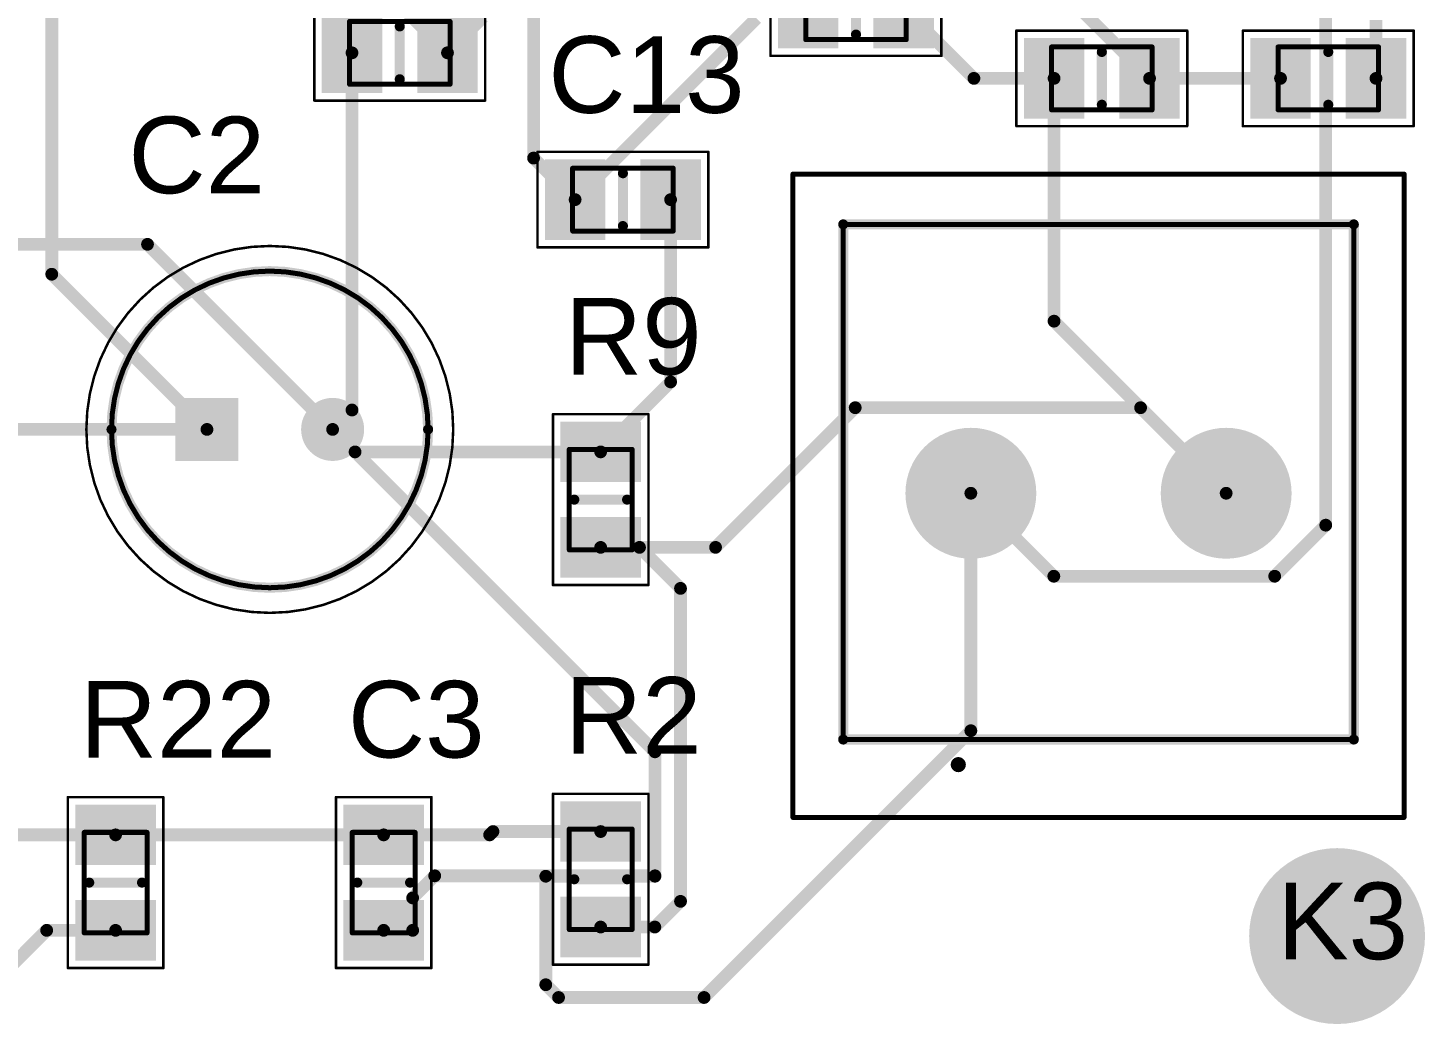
# Model space of a CAD drawing. Header units: millimetres. Extents: x 0.4 to 91.7, y 1.2 to 85.6.
# Drawn here: x 63.91 to 91.71, y 1.25 to 21.07 of the extents above; entities that cross this region are included whole.
import ezdxf

# ---------------------------------------------------------------- set-up
doc = ezdxf.new("R2010")
doc.units = ezdxf.units.MM
for name, color, linetype in [('BottomLayer', 5, 'Continuous'), ('BottomSolder', 6, 'Continuous'), ('Mechanical13', 56, 'Continuous'), ('Mechanical15', 56, 'Continuous'), ('MultiLayer', 9, 'Continuous'), ('PadHoleLayer', 156, 'Continuous'), ('TopLayer', 1, 'Continuous'), ('TopOverlay', 2, 'Continuous'), ('TopPaste', 8, 'Continuous'), ('TopSolder', 216, 'Continuous')]:
    doc.layers.add(name, color=color, linetype=linetype)
doc.styles.add('Arial', font='arial.ttf', dxfattribs={"height": 0.2})

# ---------------------------------------------------------------- blocks, each defined once
blk = doc.blocks.new('0805_8')
at = {"layer": 'TopLayer'}
for points in [[(-1.45, -0.7), (-1.45, 0.7), (-0.45, 0.7), (-0.45, -0.7)], [(0.45, -0.7), (0.45, 0.7), (1.45, 0.7), (1.45, -0.7)]]:
    blk.add_hatch(color=1, dxfattribs=at).paths.add_polyline_path(points)
at = {"layer": 'TopPaste'}
for points in [[(-1.45, -0.7), (-1.45, 0.7), (-0.45, 0.7), (-0.45, -0.7)], [(0.45, -0.7), (0.45, 0.7), (1.45, 0.7), (1.45, -0.7)]]:
    blk.add_hatch(color=8, dxfattribs=at).paths.add_polyline_path(points)
at = {"layer": 'TopSolder'}
for points in [[(-1.552, -0.802), (-1.552, 0.802), (-0.348, 0.802), (-0.348, -0.802)], [(0.348, -0.802), (0.348, 0.802), (1.552, 0.802), (1.552, -0.802)]]:
    blk.add_hatch(color=216, dxfattribs=at).paths.add_polyline_path(points)
at = {"layer": 'Mechanical13', "const_width": 0.1}
for points in [[(1, 0.625), (-1, 0.625)], [(-1, -0.625), (-1, 0.625)], [(1, -0.625), (1, 0.625)], [(1, -0.625), (-1, -0.625)]]:
    blk.add_lwpolyline(points, dxfattribs=at)
at = {"layer": 'Mechanical13', "const_width": 0.05}
for points in [[(-1.025, 0.625, 1), (-0.975, 0.625, 1)], [(-1.025, 0.625, 1), (-0.975, 0.625, 1)], [(0.975, 0.625, 1), (1.025, 0.625, 1)], [(0.975, 0.625, 1), (1.025, 0.625, 1)], [(-1.025, -0.625, 1), (-0.975, -0.625, 1)], [(-1.025, -0.625, 1), (-0.975, -0.625, 1)], [(0.975, -0.625, 1), (1.025, -0.625, 1)], [(0.975, -0.625, 1), (1.025, -0.625, 1)]]:
    blk.add_lwpolyline(points, format="xyb", close=True, dxfattribs=at)
at = {"layer": 'Mechanical15', "const_width": 0.05}
for points in [[(1.7, 0.95), (-1.7, 0.95)], [(-1.7, -0.95), (-1.7, 0.95)], [(1.7, -0.95), (1.7, 0.95)], [(1.7, -0.95), (-1.7, -0.95)]]:
    blk.add_lwpolyline(points, dxfattribs=at)
at = {"layer": 'Mechanical15', "const_width": 0.025}
for points in [[(-1.713, 0.95, 1), (-1.688, 0.95, 1)], [(-1.713, 0.95, 1), (-1.688, 0.95, 1)], [(1.688, 0.95, 1), (1.713, 0.95, 1)], [(1.688, 0.95, 1), (1.713, 0.95, 1)], [(-1.713, -0.95, 1), (-1.688, -0.95, 1)], [(-1.713, -0.95, 1), (-1.688, -0.95, 1)], [(1.688, -0.95, 1), (1.713, -0.95, 1)], [(1.688, -0.95, 1), (1.713, -0.95, 1)]]:
    blk.add_lwpolyline(points, format="xyb", close=True, dxfattribs=at)
at = {"layer": 'TopOverlay', "const_width": 0.2}
blk.add_lwpolyline([(0, -0.525), (0, 0.525)], dxfattribs=at)
at = {"layer": 'TopOverlay', "const_width": 0.1}
for points in [[(-0.05, 0.525, 1), (0.05, 0.525, 1)], [(-0.05, -0.525, 1), (0.05, -0.525, 1)]]:
    blk.add_lwpolyline(points, format="xyb", close=True, dxfattribs=at)
blk = doc.blocks.new('0805_17')
at = {"layer": 'TopLayer'}
for points in [[(-1.45, -0.7), (-1.45, 0.7), (-0.45, 0.7), (-0.45, -0.7)], [(0.45, -0.7), (0.45, 0.7), (1.45, 0.7), (1.45, -0.7)]]:
    blk.add_hatch(color=1, dxfattribs=at).paths.add_polyline_path(points)
at = {"layer": 'TopPaste'}
for points in [[(-1.45, -0.7), (-1.45, 0.7), (-0.45, 0.7), (-0.45, -0.7)], [(0.45, -0.7), (0.45, 0.7), (1.45, 0.7), (1.45, -0.7)]]:
    blk.add_hatch(color=8, dxfattribs=at).paths.add_polyline_path(points)
at = {"layer": 'TopSolder'}
for points in [[(-1.552, -0.802), (-1.552, 0.802), (-0.348, 0.802), (-0.348, -0.802)], [(0.348, -0.802), (0.348, 0.802), (1.552, 0.802), (1.552, -0.802)]]:
    blk.add_hatch(color=216, dxfattribs=at).paths.add_polyline_path(points)
at = {"layer": 'Mechanical13', "const_width": 0.1}
for points in [[(-1, 0.625), (1, 0.625)], [(-1, -0.625), (-1, 0.625)], [(1, -0.625), (1, 0.625)], [(-1, -0.625), (1, -0.625)]]:
    blk.add_lwpolyline(points, dxfattribs=at)
at = {"layer": 'Mechanical13', "const_width": 0.05}
for points in [[(-1.025, 0.625, 1), (-0.975, 0.625, 1)], [(-1.025, 0.625, 1), (-0.975, 0.625, 1)], [(0.975, 0.625, 1), (1.025, 0.625, 1)], [(0.975, 0.625, 1), (1.025, 0.625, 1)], [(-1.025, -0.625, 1), (-0.975, -0.625, 1)], [(-1.025, -0.625, 1), (-0.975, -0.625, 1)], [(0.975, -0.625, 1), (1.025, -0.625, 1)], [(0.975, -0.625, 1), (1.025, -0.625, 1)]]:
    blk.add_lwpolyline(points, format="xyb", close=True, dxfattribs=at)
at = {"layer": 'Mechanical15', "const_width": 0.05}
for points in [[(-1.7, 0.95), (1.7, 0.95)], [(-1.7, -0.95), (-1.7, 0.95)], [(1.7, -0.95), (1.7, 0.95)], [(-1.7, -0.95), (1.7, -0.95)]]:
    blk.add_lwpolyline(points, dxfattribs=at)
at = {"layer": 'Mechanical15', "const_width": 0.025}
for points in [[(-1.713, 0.95, 1), (-1.688, 0.95, 1)], [(-1.713, 0.95, 1), (-1.688, 0.95, 1)], [(1.688, 0.95, 1), (1.713, 0.95, 1)], [(1.688, 0.95, 1), (1.713, 0.95, 1)], [(-1.713, -0.95, 1), (-1.688, -0.95, 1)], [(-1.713, -0.95, 1), (-1.688, -0.95, 1)], [(1.688, -0.95, 1), (1.713, -0.95, 1)], [(1.688, -0.95, 1), (1.713, -0.95, 1)]]:
    blk.add_lwpolyline(points, format="xyb", close=True, dxfattribs=at)
at = {"layer": 'TopOverlay', "const_width": 0.2}
blk.add_lwpolyline([(0, -0.525), (0, 0.525)], dxfattribs=at)
at = {"layer": 'TopOverlay', "const_width": 0.1}
for points in [[(-0.05, 0.525, 1), (0.05, 0.525, 1)], [(-0.05, -0.525, 1), (0.05, -0.525, 1)]]:
    blk.add_lwpolyline(points, format="xyb", close=True, dxfattribs=at)
blk = doc.blocks.new('0805_21')
at = {"layer": 'TopLayer'}
for points in [[(-1.45, -0.7), (-1.45, 0.7), (-0.45, 0.7), (-0.45, -0.7)], [(0.45, -0.7), (0.45, 0.7), (1.45, 0.7), (1.45, -0.7)]]:
    blk.add_hatch(color=1, dxfattribs=at).paths.add_polyline_path(points)
at = {"layer": 'TopPaste'}
for points in [[(-1.45, -0.7), (-1.45, 0.7), (-0.45, 0.7), (-0.45, -0.7)], [(0.45, -0.7), (0.45, 0.7), (1.45, 0.7), (1.45, -0.7)]]:
    blk.add_hatch(color=8, dxfattribs=at).paths.add_polyline_path(points)
at = {"layer": 'TopSolder'}
for points in [[(-1.552, -0.802), (-1.552, 0.802), (-0.348, 0.802), (-0.348, -0.802)], [(0.348, -0.802), (0.348, 0.802), (1.552, 0.802), (1.552, -0.802)]]:
    blk.add_hatch(color=216, dxfattribs=at).paths.add_polyline_path(points)
at = {"layer": 'Mechanical13', "const_width": 0.1}
for points in [[(-1, 0.625), (1, 0.625)], [(-1, 0.625), (-1, -0.625)], [(1, 0.625), (1, -0.625)], [(-1, -0.625), (1, -0.625)]]:
    blk.add_lwpolyline(points, dxfattribs=at)
at = {"layer": 'Mechanical13', "const_width": 0.05}
for points in [[(-1.025, 0.625, 1), (-0.975, 0.625, 1)], [(-1.025, 0.625, 1), (-0.975, 0.625, 1)], [(0.975, 0.625, 1), (1.025, 0.625, 1)], [(0.975, 0.625, 1), (1.025, 0.625, 1)], [(-1.025, -0.625, 1), (-0.975, -0.625, 1)], [(-1.025, -0.625, 1), (-0.975, -0.625, 1)], [(0.975, -0.625, 1), (1.025, -0.625, 1)], [(0.975, -0.625, 1), (1.025, -0.625, 1)]]:
    blk.add_lwpolyline(points, format="xyb", close=True, dxfattribs=at)
at = {"layer": 'Mechanical15', "const_width": 0.05}
for points in [[(-1.7, 0.95), (1.7, 0.95)], [(-1.7, 0.95), (-1.7, -0.95)], [(1.7, 0.95), (1.7, -0.95)], [(-1.7, -0.95), (1.7, -0.95)]]:
    blk.add_lwpolyline(points, dxfattribs=at)
at = {"layer": 'Mechanical15', "const_width": 0.025}
for points in [[(-1.713, 0.95, 1), (-1.688, 0.95, 1)], [(-1.713, 0.95, 1), (-1.688, 0.95, 1)], [(1.688, 0.95, 1), (1.713, 0.95, 1)], [(1.688, 0.95, 1), (1.713, 0.95, 1)], [(-1.713, -0.95, 1), (-1.688, -0.95, 1)], [(-1.713, -0.95, 1), (-1.688, -0.95, 1)], [(1.688, -0.95, 1), (1.713, -0.95, 1)], [(1.688, -0.95, 1), (1.713, -0.95, 1)]]:
    blk.add_lwpolyline(points, format="xyb", close=True, dxfattribs=at)
at = {"layer": 'TopOverlay', "const_width": 0.2}
blk.add_lwpolyline([(0, 0.525), (0, -0.525)], dxfattribs=at)
at = {"layer": 'TopOverlay', "const_width": 0.1}
for points in [[(-0.05, 0.525, 1), (0.05, 0.525, 1)], [(-0.05, -0.525, 1), (0.05, -0.525, 1)]]:
    blk.add_lwpolyline(points, format="xyb", close=True, dxfattribs=at)
blk = doc.blocks.new('0805_26')
at = {"layer": 'TopLayer'}
for points in [[(-1.45, -0.7), (-1.45, 0.7), (-0.45, 0.7), (-0.45, -0.7)], [(0.45, -0.7), (0.45, 0.7), (1.45, 0.7), (1.45, -0.7)]]:
    blk.add_hatch(color=1, dxfattribs=at).paths.add_polyline_path(points)
at = {"layer": 'TopPaste'}
for points in [[(-1.45, -0.7), (-1.45, 0.7), (-0.45, 0.7), (-0.45, -0.7)], [(0.45, -0.7), (0.45, 0.7), (1.45, 0.7), (1.45, -0.7)]]:
    blk.add_hatch(color=8, dxfattribs=at).paths.add_polyline_path(points)
at = {"layer": 'TopSolder'}
for points in [[(-1.552, -0.802), (-1.552, 0.802), (-0.348, 0.802), (-0.348, -0.802)], [(0.348, -0.802), (0.348, 0.802), (1.552, 0.802), (1.552, -0.802)]]:
    blk.add_hatch(color=216, dxfattribs=at).paths.add_polyline_path(points)
at = {"layer": 'Mechanical13', "const_width": 0.1}
for points in [[(1, 0.625), (-1, 0.625)], [(-1, 0.625), (-1, -0.625)], [(1, 0.625), (1, -0.625)], [(1, -0.625), (-1, -0.625)]]:
    blk.add_lwpolyline(points, dxfattribs=at)
at = {"layer": 'Mechanical13', "const_width": 0.05}
for points in [[(-1.025, 0.625, 1), (-0.975, 0.625, 1)], [(-1.025, 0.625, 1), (-0.975, 0.625, 1)], [(0.975, 0.625, 1), (1.025, 0.625, 1)], [(0.975, 0.625, 1), (1.025, 0.625, 1)], [(-1.025, -0.625, 1), (-0.975, -0.625, 1)], [(-1.025, -0.625, 1), (-0.975, -0.625, 1)], [(0.975, -0.625, 1), (1.025, -0.625, 1)], [(0.975, -0.625, 1), (1.025, -0.625, 1)]]:
    blk.add_lwpolyline(points, format="xyb", close=True, dxfattribs=at)
at = {"layer": 'Mechanical15', "const_width": 0.05}
for points in [[(1.7, 0.95), (-1.7, 0.95)], [(-1.7, 0.95), (-1.7, -0.95)], [(1.7, 0.95), (1.7, -0.95)], [(1.7, -0.95), (-1.7, -0.95)]]:
    blk.add_lwpolyline(points, dxfattribs=at)
at = {"layer": 'Mechanical15', "const_width": 0.025}
for points in [[(-1.712, 0.95, 1), (-1.687, 0.95, 1)], [(-1.712, 0.95, 1), (-1.687, 0.95, 1)], [(1.688, 0.95, 1), (1.713, 0.95, 1)], [(1.688, 0.95, 1), (1.713, 0.95, 1)], [(-1.712, -0.95, 1), (-1.687, -0.95, 1)], [(-1.712, -0.95, 1), (-1.687, -0.95, 1)], [(1.688, -0.95, 1), (1.713, -0.95, 1)], [(1.688, -0.95, 1), (1.713, -0.95, 1)]]:
    blk.add_lwpolyline(points, format="xyb", close=True, dxfattribs=at)
at = {"layer": 'TopOverlay', "const_width": 0.2}
blk.add_lwpolyline([(0, 0.525), (0, -0.525)], dxfattribs=at)
at = {"layer": 'TopOverlay', "const_width": 0.1}
for points in [[(-0.05, 0.525, 1), (0.05, 0.525, 1)], [(-0.05, -0.525, 1), (0.05, -0.525, 1)]]:
    blk.add_lwpolyline(points, format="xyb", close=True, dxfattribs=at)
blk = doc.blocks.new('0805_29')
at = {"layer": 'TopLayer'}
for points in [[(-1.45, -0.7), (-1.45, 0.7), (-0.45, 0.7), (-0.45, -0.7)], [(0.45, -0.7), (0.45, 0.7), (1.45, 0.7), (1.45, -0.7)]]:
    blk.add_hatch(color=1, dxfattribs=at).paths.add_polyline_path(points)
at = {"layer": 'TopPaste'}
for points in [[(-1.45, -0.7), (-1.45, 0.7), (-0.45, 0.7), (-0.45, -0.7)], [(0.45, -0.7), (0.45, 0.7), (1.45, 0.7), (1.45, -0.7)]]:
    blk.add_hatch(color=8, dxfattribs=at).paths.add_polyline_path(points)
at = {"layer": 'TopSolder'}
for points in [[(-1.552, -0.802), (-1.552, 0.802), (-0.348, 0.802), (-0.348, -0.802)], [(0.348, -0.802), (0.348, 0.802), (1.552, 0.802), (1.552, -0.802)]]:
    blk.add_hatch(color=216, dxfattribs=at).paths.add_polyline_path(points)
at = {"layer": 'Mechanical13', "const_width": 0.1}
for points in [[(-1, 0.625), (1, 0.625)], [(-1, 0.625), (-1, -0.625)], [(1, 0.625), (1, -0.625)], [(-1, -0.625), (1, -0.625)]]:
    blk.add_lwpolyline(points, dxfattribs=at)
at = {"layer": 'Mechanical13', "const_width": 0.05}
for points in [[(-1.025, 0.625, 1), (-0.975, 0.625, 1)], [(-1.025, 0.625, 1), (-0.975, 0.625, 1)], [(0.975, 0.625, 1), (1.025, 0.625, 1)], [(0.975, 0.625, 1), (1.025, 0.625, 1)], [(-1.025, -0.625, 1), (-0.975, -0.625, 1)], [(-1.025, -0.625, 1), (-0.975, -0.625, 1)], [(0.975, -0.625, 1), (1.025, -0.625, 1)], [(0.975, -0.625, 1), (1.025, -0.625, 1)]]:
    blk.add_lwpolyline(points, format="xyb", close=True, dxfattribs=at)
at = {"layer": 'Mechanical15', "const_width": 0.05}
for points in [[(-1.7, 0.95), (1.7, 0.95)], [(-1.7, 0.95), (-1.7, -0.95)], [(1.7, 0.95), (1.7, -0.95)], [(-1.7, -0.95), (1.7, -0.95)]]:
    blk.add_lwpolyline(points, dxfattribs=at)
at = {"layer": 'Mechanical15', "const_width": 0.025}
for points in [[(-1.713, 0.95, 1), (-1.688, 0.95, 1)], [(-1.713, 0.95, 1), (-1.688, 0.95, 1)], [(1.688, 0.95, 1), (1.713, 0.95, 1)], [(1.688, 0.95, 1), (1.713, 0.95, 1)], [(-1.713, -0.95, 1), (-1.688, -0.95, 1)], [(-1.713, -0.95, 1), (-1.688, -0.95, 1)], [(1.688, -0.95, 1), (1.713, -0.95, 1)], [(1.688, -0.95, 1), (1.713, -0.95, 1)]]:
    blk.add_lwpolyline(points, format="xyb", close=True, dxfattribs=at)
at = {"layer": 'TopOverlay', "const_width": 0.2}
blk.add_lwpolyline([(0, 0.525), (0, -0.525)], dxfattribs=at)
at = {"layer": 'TopOverlay', "const_width": 0.1}
for points in [[(-0.05, 0.525, 1), (0.05, 0.525, 1)], [(-0.05, -0.525, 1), (0.05, -0.525, 1)]]:
    blk.add_lwpolyline(points, format="xyb", close=True, dxfattribs=at)
blk = doc.blocks.new('K_________________5_08_44')
at = {"layer": 'BottomLayer'}
h = blk.add_hatch(color=5, dxfattribs=at)
edge = h.paths.add_edge_path()
edge.add_arc((0, 0), 1.2, 0, 360)
h = blk.add_hatch(color=5, dxfattribs=at)
edge = h.paths.add_edge_path()
edge.add_arc((5.08, 0), 1.2, 0, 360)
at = {"layer": 'BottomSolder'}
h = blk.add_hatch(color=6, dxfattribs=at)
edge = h.paths.add_edge_path()
edge.add_arc((0, 0), 1.302, 0, 360)
h = blk.add_hatch(color=6, dxfattribs=at)
edge = h.paths.add_edge_path()
edge.add_arc((5.08, 0), 1.302, 0, 360)
at = {"layer": 'MultiLayer'}
h = blk.add_hatch(color=9, dxfattribs=at)
edge = h.paths.add_edge_path()
edge.add_arc((0, 0), 1.2, 0, 360)
h = blk.add_hatch(color=9, dxfattribs=at)
edge = h.paths.add_edge_path()
edge.add_arc((5.08, 0), 1.2, 0, 360)
at = {"layer": 'PadHoleLayer'}
h = blk.add_hatch(color=156, dxfattribs=at)
edge = h.paths.add_edge_path()
edge.add_arc((0, 0), 0.8, 0, 360)
h = blk.add_hatch(color=156, dxfattribs=at)
edge = h.paths.add_edge_path()
edge.add_arc((5.08, 0), 0.8, 0, 360)
at = {"layer": 'TopLayer'}
h = blk.add_hatch(color=1, dxfattribs=at)
edge = h.paths.add_edge_path()
edge.add_arc((0, 0), 1.2, 0, 360)
h = blk.add_hatch(color=1, dxfattribs=at)
edge = h.paths.add_edge_path()
edge.add_arc((5.08, 0), 1.2, 0, 360)
at = {"layer": 'TopSolder'}
h = blk.add_hatch(color=216, dxfattribs=at)
edge = h.paths.add_edge_path()
edge.add_arc((0, 0), 1.302, 0, 360)
h = blk.add_hatch(color=216, dxfattribs=at)
edge = h.paths.add_edge_path()
edge.add_arc((5.08, 0), 1.302, 0, 360)
at = {"layer": 'Mechanical13', "const_width": 0.2}
for points in [[(-2.54, -4.9), (-2.54, 5.35)], [(-2.54, 5.35), (7.62, 5.35)], [(7.62, -4.9), (7.62, 5.35)], [(-2.54, -4.9), (7.62, -4.9)]]:
    blk.add_lwpolyline(points, dxfattribs=at)
at = {"layer": 'Mechanical13', "const_width": 0.1}
for points in [[(-2.59, 5.35, 1), (-2.49, 5.35, 1)], [(-2.59, 5.35, 1), (-2.49, 5.35, 1)], [(7.57, 5.35, 1), (7.67, 5.35, 1)], [(7.57, 5.35, 1), (7.67, 5.35, 1)], [(-2.59, -4.9, 1), (-2.49, -4.9, 1)], [(-2.59, -4.9, 1), (-2.49, -4.9, 1)], [(7.57, -4.9, 1), (7.67, -4.9, 1)], [(7.57, -4.9, 1), (7.67, -4.9, 1)]]:
    blk.add_lwpolyline(points, format="xyb", close=True, dxfattribs=at)
at = {"layer": 'Mechanical15', "const_width": 0.1}
for points in [[(-3.54, -6.45), (-3.54, 6.35)], [(-3.54, 6.35), (8.62, 6.35)], [(8.62, -6.45), (8.62, 6.35)], [(-3.54, -6.45), (8.62, -6.45)]]:
    blk.add_lwpolyline(points, dxfattribs=at)
at = {"layer": 'Mechanical15', "const_width": 0.05}
for points in [[(-3.565, 6.35, 1), (-3.515, 6.35, 1)], [(-3.565, 6.35, 1), (-3.515, 6.35, 1)], [(8.595, 6.35, 1), (8.645, 6.35, 1)], [(8.595, 6.35, 1), (8.645, 6.35, 1)], [(-3.565, -6.45, 1), (-3.515, -6.45, 1)], [(-3.565, -6.45, 1), (-3.515, -6.45, 1)], [(8.595, -6.45, 1), (8.645, -6.45, 1)], [(8.595, -6.45, 1), (8.645, -6.45, 1)]]:
    blk.add_lwpolyline(points, format="xyb", close=True, dxfattribs=at)
at = {"layer": 'TopOverlay', "const_width": 0.1}
for points in [[(-2.54, -4.9), (-2.54, 5.35)], [(-2.54, 5.35), (7.62, 5.35)], [(7.62, -4.9), (7.62, 5.35)], [(-2.54, -4.9), (7.62, -4.9)]]:
    blk.add_lwpolyline(points, dxfattribs=at)
at = {"layer": 'TopOverlay'}
for points, const_width in [([(-2.565, 5.35, 1), (-2.515, 5.35, 1)], 0.05), ([(-2.565, 5.35, 1), (-2.515, 5.35, 1)], 0.05), ([(7.595, 5.35, 1), (7.645, 5.35, 1)], 0.05), ([(7.595, 5.35, 1), (7.645, 5.35, 1)], 0.05), ([(-2.565, -4.9, 1), (-2.515, -4.9, 1)], 0.05), ([(-2.565, -4.9, 1), (-2.515, -4.9, 1)], 0.05), ([(7.595, -4.9, 1), (7.645, -4.9, 1)], 0.05), ([(7.595, -4.9, 1), (7.645, -4.9, 1)], 0.05), ([(-0.35, -5.4, 1), (-0.25, -5.4, 1)], 0.1), ([(-0.35, -5.4, 1), (-0.25, -5.4, 1)], 0.1), ([(-0.35, -5.4, 1), (-0.25, -5.4, 1)], 0.1), ([(-0.25, -5.4, 1), (-0.15, -5.4, 1)], 0.1), ([(-0.25, -5.4, 1), (-0.15, -5.4, 1)], 0.1), ([(-0.25, -5.4, 1), (-0.15, -5.4, 1)], 0.1)]:
    blk.add_lwpolyline(points, format="xyb", close=True, dxfattribs=dict(at, const_width=const_width))
at = {"layer": 'TopOverlay', "const_width": 0.2}
for points in [[(-0.3, -5.4, -1), (-0.2, -5.4)], [(-0.2, -5.4, -1), (-0.3, -5.4)], [(-0.2, -5.4, -1), (-0.3, -5.4)]]:
    blk.add_lwpolyline(points, format="xyb", dxfattribs=at)
blk = doc.blocks.new('0805_54')
at = {"layer": 'TopLayer'}
for points in [[(-1.45, -0.7), (-1.45, 0.7), (-0.45, 0.7), (-0.45, -0.7)], [(0.45, -0.7), (0.45, 0.7), (1.45, 0.7), (1.45, -0.7)]]:
    blk.add_hatch(color=1, dxfattribs=at).paths.add_polyline_path(points)
at = {"layer": 'TopPaste'}
for points in [[(-1.45, -0.7), (-1.45, 0.7), (-0.45, 0.7), (-0.45, -0.7)], [(0.45, -0.7), (0.45, 0.7), (1.45, 0.7), (1.45, -0.7)]]:
    blk.add_hatch(color=8, dxfattribs=at).paths.add_polyline_path(points)
at = {"layer": 'TopSolder'}
for points in [[(-1.552, -0.802), (-1.552, 0.802), (-0.348, 0.802), (-0.348, -0.802)], [(0.348, -0.802), (0.348, 0.802), (1.552, 0.802), (1.552, -0.802)]]:
    blk.add_hatch(color=216, dxfattribs=at).paths.add_polyline_path(points)
at = {"layer": 'Mechanical13', "const_width": 0.1}
for points in [[(-1, 0.625), (1, 0.625)], [(-1, -0.625), (-1, 0.625)], [(1, -0.625), (1, 0.625)], [(-1, -0.625), (1, -0.625)]]:
    blk.add_lwpolyline(points, dxfattribs=at)
at = {"layer": 'Mechanical13', "const_width": 0.05}
for points in [[(-1.025, 0.625, 1), (-0.975, 0.625, 1)], [(-1.025, 0.625, 1), (-0.975, 0.625, 1)], [(0.975, 0.625, 1), (1.025, 0.625, 1)], [(0.975, 0.625, 1), (1.025, 0.625, 1)], [(-1.025, -0.625, 1), (-0.975, -0.625, 1)], [(-1.025, -0.625, 1), (-0.975, -0.625, 1)], [(0.975, -0.625, 1), (1.025, -0.625, 1)], [(0.975, -0.625, 1), (1.025, -0.625, 1)]]:
    blk.add_lwpolyline(points, format="xyb", close=True, dxfattribs=at)
at = {"layer": 'Mechanical15', "const_width": 0.05}
for points in [[(-1.7, 0.95), (1.7, 0.95)], [(-1.7, -0.95), (-1.7, 0.95)], [(1.7, -0.95), (1.7, 0.95)], [(-1.7, -0.95), (1.7, -0.95)]]:
    blk.add_lwpolyline(points, dxfattribs=at)
at = {"layer": 'Mechanical15', "const_width": 0.025}
for points in [[(-1.713, 0.95, 1), (-1.688, 0.95, 1)], [(-1.713, 0.95, 1), (-1.688, 0.95, 1)], [(1.688, 0.95, 1), (1.713, 0.95, 1)], [(1.688, 0.95, 1), (1.713, 0.95, 1)], [(-1.713, -0.95, 1), (-1.688, -0.95, 1)], [(-1.713, -0.95, 1), (-1.688, -0.95, 1)], [(1.688, -0.95, 1), (1.713, -0.95, 1)], [(1.688, -0.95, 1), (1.713, -0.95, 1)]]:
    blk.add_lwpolyline(points, format="xyb", close=True, dxfattribs=at)
at = {"layer": 'TopOverlay', "const_width": 0.2}
blk.add_lwpolyline([(0, -0.525), (0, 0.525)], dxfattribs=at)
at = {"layer": 'TopOverlay', "const_width": 0.1}
for points in [[(-0.05, 0.525, 1), (0.05, 0.525, 1)], [(-0.05, -0.525, 1), (0.05, -0.525, 1)]]:
    blk.add_lwpolyline(points, format="xyb", close=True, dxfattribs=at)
blk = doc.blocks.new('0805_55')
at = {"layer": 'TopLayer'}
for points in [[(-1.45, -0.7), (-1.45, 0.7), (-0.45, 0.7), (-0.45, -0.7)], [(0.45, -0.7), (0.45, 0.7), (1.45, 0.7), (1.45, -0.7)]]:
    blk.add_hatch(color=1, dxfattribs=at).paths.add_polyline_path(points)
at = {"layer": 'TopPaste'}
for points in [[(-1.45, -0.7), (-1.45, 0.7), (-0.45, 0.7), (-0.45, -0.7)], [(0.45, -0.7), (0.45, 0.7), (1.45, 0.7), (1.45, -0.7)]]:
    blk.add_hatch(color=8, dxfattribs=at).paths.add_polyline_path(points)
at = {"layer": 'TopSolder'}
for points in [[(-1.552, -0.802), (-1.552, 0.802), (-0.348, 0.802), (-0.348, -0.802)], [(0.348, -0.802), (0.348, 0.802), (1.552, 0.802), (1.552, -0.802)]]:
    blk.add_hatch(color=216, dxfattribs=at).paths.add_polyline_path(points)
at = {"layer": 'Mechanical13', "const_width": 0.1}
for points in [[(1, 0.625), (-1, 0.625)], [(-1, 0.625), (-1, -0.625)], [(1, 0.625), (1, -0.625)], [(1, -0.625), (-1, -0.625)]]:
    blk.add_lwpolyline(points, dxfattribs=at)
at = {"layer": 'Mechanical13', "const_width": 0.05}
for points in [[(-1.025, 0.625, 1), (-0.975, 0.625, 1)], [(-1.025, 0.625, 1), (-0.975, 0.625, 1)], [(0.975, 0.625, 1), (1.025, 0.625, 1)], [(0.975, 0.625, 1), (1.025, 0.625, 1)], [(-1.025, -0.625, 1), (-0.975, -0.625, 1)], [(-1.025, -0.625, 1), (-0.975, -0.625, 1)], [(0.975, -0.625, 1), (1.025, -0.625, 1)], [(0.975, -0.625, 1), (1.025, -0.625, 1)]]:
    blk.add_lwpolyline(points, format="xyb", close=True, dxfattribs=at)
at = {"layer": 'Mechanical15', "const_width": 0.05}
for points in [[(1.7, 0.95), (-1.7, 0.95)], [(-1.7, 0.95), (-1.7, -0.95)], [(1.7, 0.95), (1.7, -0.95)], [(1.7, -0.95), (-1.7, -0.95)]]:
    blk.add_lwpolyline(points, dxfattribs=at)
at = {"layer": 'Mechanical15', "const_width": 0.025}
for points in [[(-1.713, 0.95, 1), (-1.688, 0.95, 1)], [(-1.713, 0.95, 1), (-1.688, 0.95, 1)], [(1.688, 0.95, 1), (1.713, 0.95, 1)], [(1.688, 0.95, 1), (1.713, 0.95, 1)], [(-1.713, -0.95, 1), (-1.688, -0.95, 1)], [(-1.713, -0.95, 1), (-1.688, -0.95, 1)], [(1.688, -0.95, 1), (1.713, -0.95, 1)], [(1.688, -0.95, 1), (1.713, -0.95, 1)]]:
    blk.add_lwpolyline(points, format="xyb", close=True, dxfattribs=at)
at = {"layer": 'TopOverlay', "const_width": 0.2}
blk.add_lwpolyline([(0, 0.525), (0, -0.525)], dxfattribs=at)
at = {"layer": 'TopOverlay', "const_width": 0.1}
for points in [[(-0.05, 0.525, 1), (0.05, 0.525, 1)], [(-0.05, -0.525, 1), (0.05, -0.525, 1)]]:
    blk.add_lwpolyline(points, format="xyb", close=True, dxfattribs=at)
blk = doc.blocks.new('0805_60')
at = {"layer": 'TopLayer'}
for points in [[(-1.45, -0.7), (-1.45, 0.7), (-0.45, 0.7), (-0.45, -0.7)], [(0.45, -0.7), (0.45, 0.7), (1.45, 0.7), (1.45, -0.7)]]:
    blk.add_hatch(color=1, dxfattribs=at).paths.add_polyline_path(points)
at = {"layer": 'TopPaste'}
for points in [[(-1.45, -0.7), (-1.45, 0.7), (-0.45, 0.7), (-0.45, -0.7)], [(0.45, -0.7), (0.45, 0.7), (1.45, 0.7), (1.45, -0.7)]]:
    blk.add_hatch(color=8, dxfattribs=at).paths.add_polyline_path(points)
at = {"layer": 'TopSolder'}
for points in [[(-1.552, -0.802), (-1.552, 0.802), (-0.348, 0.802), (-0.348, -0.802)], [(0.348, -0.802), (0.348, 0.802), (1.552, 0.802), (1.552, -0.802)]]:
    blk.add_hatch(color=216, dxfattribs=at).paths.add_polyline_path(points)
at = {"layer": 'Mechanical13', "const_width": 0.1}
for points in [[(-1, 0.625), (1, 0.625)], [(-1, -0.625), (-1, 0.625)], [(1, -0.625), (1, 0.625)], [(-1, -0.625), (1, -0.625)]]:
    blk.add_lwpolyline(points, dxfattribs=at)
at = {"layer": 'Mechanical13', "const_width": 0.05}
for points in [[(-1.025, 0.625, 1), (-0.975, 0.625, 1)], [(-1.025, 0.625, 1), (-0.975, 0.625, 1)], [(0.975, 0.625, 1), (1.025, 0.625, 1)], [(0.975, 0.625, 1), (1.025, 0.625, 1)], [(-1.025, -0.625, 1), (-0.975, -0.625, 1)], [(-1.025, -0.625, 1), (-0.975, -0.625, 1)], [(0.975, -0.625, 1), (1.025, -0.625, 1)], [(0.975, -0.625, 1), (1.025, -0.625, 1)]]:
    blk.add_lwpolyline(points, format="xyb", close=True, dxfattribs=at)
at = {"layer": 'Mechanical15', "const_width": 0.05}
for points in [[(-1.7, 0.95), (1.7, 0.95)], [(-1.7, -0.95), (-1.7, 0.95)], [(1.7, -0.95), (1.7, 0.95)], [(-1.7, -0.95), (1.7, -0.95)]]:
    blk.add_lwpolyline(points, dxfattribs=at)
at = {"layer": 'Mechanical15', "const_width": 0.025}
for points in [[(-1.713, 0.95, 1), (-1.688, 0.95, 1)], [(-1.713, 0.95, 1), (-1.688, 0.95, 1)], [(1.688, 0.95, 1), (1.713, 0.95, 1)], [(1.688, 0.95, 1), (1.713, 0.95, 1)], [(-1.713, -0.95, 1), (-1.688, -0.95, 1)], [(-1.713, -0.95, 1), (-1.688, -0.95, 1)], [(1.688, -0.95, 1), (1.713, -0.95, 1)], [(1.688, -0.95, 1), (1.713, -0.95, 1)]]:
    blk.add_lwpolyline(points, format="xyb", close=True, dxfattribs=at)
at = {"layer": 'TopOverlay', "const_width": 0.2}
blk.add_lwpolyline([(0, -0.525), (0, 0.525)], dxfattribs=at)
at = {"layer": 'TopOverlay', "const_width": 0.1}
for points in [[(-0.05, 0.525, 1), (0.05, 0.525, 1)], [(-0.05, -0.525, 1), (0.05, -0.525, 1)]]:
    blk.add_lwpolyline(points, format="xyb", close=True, dxfattribs=at)
blk = doc.blocks.new('0805_66')
at = {"layer": 'TopLayer'}
for points in [[(-1.45, -0.7), (-1.45, 0.7), (-0.45, 0.7), (-0.45, -0.7)], [(0.45, -0.7), (0.45, 0.7), (1.45, 0.7), (1.45, -0.7)]]:
    blk.add_hatch(color=1, dxfattribs=at).paths.add_polyline_path(points)
at = {"layer": 'TopPaste'}
for points in [[(-1.45, -0.7), (-1.45, 0.7), (-0.45, 0.7), (-0.45, -0.7)], [(0.45, -0.7), (0.45, 0.7), (1.45, 0.7), (1.45, -0.7)]]:
    blk.add_hatch(color=8, dxfattribs=at).paths.add_polyline_path(points)
at = {"layer": 'TopSolder'}
for points in [[(-1.552, -0.802), (-1.552, 0.802), (-0.348, 0.802), (-0.348, -0.802)], [(0.348, -0.802), (0.348, 0.802), (1.552, 0.802), (1.552, -0.802)]]:
    blk.add_hatch(color=216, dxfattribs=at).paths.add_polyline_path(points)
at = {"layer": 'Mechanical13', "const_width": 0.1}
for points in [[(1, 0.625), (-1, 0.625)], [(-1, -0.625), (-1, 0.625)], [(1, -0.625), (1, 0.625)], [(1, -0.625), (-1, -0.625)]]:
    blk.add_lwpolyline(points, dxfattribs=at)
at = {"layer": 'Mechanical13', "const_width": 0.05}
for points in [[(-1.025, 0.625, 1), (-0.975, 0.625, 1)], [(-1.025, 0.625, 1), (-0.975, 0.625, 1)], [(0.975, 0.625, 1), (1.025, 0.625, 1)], [(0.975, 0.625, 1), (1.025, 0.625, 1)], [(-1.025, -0.625, 1), (-0.975, -0.625, 1)], [(-1.025, -0.625, 1), (-0.975, -0.625, 1)], [(0.975, -0.625, 1), (1.025, -0.625, 1)], [(0.975, -0.625, 1), (1.025, -0.625, 1)]]:
    blk.add_lwpolyline(points, format="xyb", close=True, dxfattribs=at)
at = {"layer": 'Mechanical15', "const_width": 0.05}
for points in [[(1.7, 0.95), (-1.7, 0.95)], [(-1.7, -0.95), (-1.7, 0.95)], [(1.7, -0.95), (1.7, 0.95)], [(1.7, -0.95), (-1.7, -0.95)]]:
    blk.add_lwpolyline(points, dxfattribs=at)
at = {"layer": 'Mechanical15', "const_width": 0.025}
for points in [[(-1.713, 0.95, 1), (-1.688, 0.95, 1)], [(-1.713, 0.95, 1), (-1.688, 0.95, 1)], [(1.688, 0.95, 1), (1.713, 0.95, 1)], [(1.688, 0.95, 1), (1.713, 0.95, 1)], [(-1.713, -0.95, 1), (-1.688, -0.95, 1)], [(-1.713, -0.95, 1), (-1.688, -0.95, 1)], [(1.688, -0.95, 1), (1.713, -0.95, 1)], [(1.688, -0.95, 1), (1.713, -0.95, 1)]]:
    blk.add_lwpolyline(points, format="xyb", close=True, dxfattribs=at)
at = {"layer": 'TopOverlay', "const_width": 0.2}
blk.add_lwpolyline([(0, -0.525), (0, 0.525)], dxfattribs=at)
at = {"layer": 'TopOverlay', "const_width": 0.1}
for points in [[(-0.05, 0.525, 1), (0.05, 0.525, 1)], [(-0.05, -0.525, 1), (0.05, -0.525, 1)]]:
    blk.add_lwpolyline(points, format="xyb", close=True, dxfattribs=at)
blk = doc.blocks.new('C_50V_10_F_68')
at = {"layer": 'BottomLayer'}
blk.add_hatch(color=5, dxfattribs=at).paths.add_polyline_path([(-0.525, 0.525), (0.525, 0.525), (0.525, -0.525), (-0.525, -0.525)])
h = blk.add_hatch(color=5, dxfattribs=at)
edge = h.paths.add_edge_path()
edge.add_arc((2.5, 0), 0.525, 0, 360)
at = {"layer": 'BottomSolder'}
blk.add_hatch(color=6, dxfattribs=at).paths.add_polyline_path([(-0.627, 0.627), (0.627, 0.627), (0.627, -0.627), (-0.627, -0.627)])
h = blk.add_hatch(color=6, dxfattribs=at)
edge = h.paths.add_edge_path()
edge.add_arc((2.5, 0), 0.627, 0, 360)
at = {"layer": 'MultiLayer'}
blk.add_hatch(color=9, dxfattribs=at).paths.add_polyline_path([(-0.525, 0.525), (0.525, 0.525), (0.525, -0.525), (-0.525, -0.525)])
h = blk.add_hatch(color=9, dxfattribs=at)
edge = h.paths.add_edge_path()
edge.add_arc((2.5, 0), 0.525, 0, 360)
at = {"layer": 'PadHoleLayer'}
h = blk.add_hatch(color=156, dxfattribs=at)
edge = h.paths.add_edge_path()
edge.add_arc((0, 0), 0.325, 0, 360)
h = blk.add_hatch(color=156, dxfattribs=at)
edge = h.paths.add_edge_path()
edge.add_arc((2.5, 0), 0.325, 0, 360)
at = {"layer": 'TopLayer'}
blk.add_hatch(color=1, dxfattribs=at).paths.add_polyline_path([(-0.525, 0.525), (0.525, 0.525), (0.525, -0.525), (-0.525, -0.525)])
h = blk.add_hatch(color=1, dxfattribs=at)
edge = h.paths.add_edge_path()
edge.add_arc((2.5, 0), 0.525, 0, 360)
at = {"layer": 'TopSolder'}
blk.add_hatch(color=216, dxfattribs=at).paths.add_polyline_path([(-0.627, 0.627), (0.627, 0.627), (0.627, -0.627), (-0.627, -0.627)])
h = blk.add_hatch(color=216, dxfattribs=at)
edge = h.paths.add_edge_path()
edge.add_arc((2.5, 0), 0.627, 0, 360)
at = {"layer": 'Mechanical13'}
for points, const_width in [([(4.4, 0, 1), (-1.9, 0, 1)], 0.1), ([(-1.925, 0, 1), (-1.875, 0, 1)], 0.05), ([(4.375, 0, 1), (4.425, 0, 1)], 0.05)]:
    blk.add_lwpolyline(points, format="xyb", close=True, dxfattribs=dict(at, const_width=const_width))
at = {"layer": 'Mechanical15'}
for points, const_width in [([(4.9, 0, 1), (-2.4, 0, 1)], 0.05), ([(-2.412, 0, 1), (-2.388, 0, 1)], 0.025), ([(4.888, 0, 1), (4.912, 0, 1)], 0.025)]:
    blk.add_lwpolyline(points, format="xyb", close=True, dxfattribs=dict(at, const_width=const_width))
at = {"layer": 'TopOverlay'}
for points, const_width in [([(4.4, 0, 1), (-1.9, 0, 1)], 0.2), ([(-1.95, 0, 1), (-1.85, 0, 1)], 0.1), ([(4.35, 0, 1), (4.45, 0, 1)], 0.1)]:
    blk.add_lwpolyline(points, format="xyb", close=True, dxfattribs=dict(at, const_width=const_width))

msp = doc.modelspace()

# ---------------------------------------------------------------- hatches: boundary and pattern name
at = {"layer": 'BottomLayer'}
h = msp.add_hatch(color=5, dxfattribs=at)
edge = h.paths.add_edge_path()
edge.add_arc((89.964, 3), 0.762, 0, 360)
at = {"layer": 'BottomSolder'}
h = msp.add_hatch(color=6, dxfattribs=at)
edge = h.paths.add_edge_path()
edge.add_arc((89.964, 3), 0.864, 0, 360)
at = {"layer": 'MultiLayer'}
h = msp.add_hatch(color=9, dxfattribs=at)
edge = h.paths.add_edge_path()
edge.add_arc((89.964, 3), 0.762, 0, 360)
at = {"layer": 'PadHoleLayer'}
h = msp.add_hatch(color=156, dxfattribs=at)
edge = h.paths.add_edge_path()
edge.add_arc((89.964, 3), 1.75, 0, 360)
at = {"layer": 'TopLayer'}
h = msp.add_hatch(color=1, dxfattribs=at)
edge = h.paths.add_edge_path()
edge.add_arc((89.964, 3), 0.762, 0, 360)
at = {"layer": 'TopSolder'}
h = msp.add_hatch(color=216, dxfattribs=at)
edge = h.paths.add_edge_path()
edge.add_arc((89.964, 3), 0.864, 0, 360)

# ---------------------------------------------------------------- linework, layer by layer
at = {"layer": 'BottomLayer', "const_width": 0.254}
for points in [[(61.849, 16.764), (66.294, 16.764)], [(66.294, 16.764), (69.977, 13.081)], [(63.246, 13.081), (67.477, 13.081)]]:
    msp.add_lwpolyline(points, dxfattribs=at)
at = {"layer": 'BottomLayer', "const_width": 0.127}
for points in [[(66.23, 16.764, 1), (66.357, 16.764, 1)], [(66.23, 16.764, 1), (66.357, 16.764, 1)], [(67.413, 13.081, 1), (67.54, 13.081, 1)], [(69.913, 13.081, 1), (70.04, 13.081, 1)]]:
    msp.add_lwpolyline(points, format="xyb", close=True, dxfattribs=at)
at = {"layer": 'TopLayer', "const_width": 0.254}
for points in [[(73.976, 18.48), (73.976, 35.727)], [(64.897, 27.94), (72.263, 20.575)], [(64.389, 16.169), (64.389, 26.67)], [(83.743, 22.555), (86.233, 20.066)], [(89.738, 11.176), (89.738, 22.225)], [(72.263, 20.574), (72.974, 21.286)], [(81.341, 21.463), (82.738, 20.066)], [(74.803, 17.653), (78.409, 21.26)], [(90.739, 20.066), (90.739, 21.225)], [(70.363, 13.467), (70.363, 20.574)], [(72.263, 20.574), (72.263, 20.575)], [(82.738, 20.066), (84.333, 20.066)], [(84.333, 15.235), (84.333, 20.066)], [(86.233, 20.066), (88.839, 20.066)], [(73.976, 18.48), (74.803, 17.653)], [(76.703, 14.026), (76.703, 17.653)], [(64.389, 16.169), (67.477, 13.081)], [(84.333, 15.235), (86.055, 13.513)], [(75.311, 12.634), (76.703, 14.026)], [(77.597, 10.734), (80.376, 13.513)], [(80.376, 13.513), (86.055, 13.513)], [(86.055, 13.513), (87.757, 11.811)], [(69.977, 13.081), (70.363, 13.467)], [(69.977, 13.081), (70.424, 12.634)], [(70.424, 12.634), (76.392, 6.666)], [(70.424, 12.634), (75.311, 12.634)], [(82.677, 7.086), (82.677, 11.811)], [(82.677, 11.811), (84.328, 10.16)], [(88.722, 10.16), (89.738, 11.176)], [(75.311, 10.734), (76.083, 10.734)], [(76.083, 10.734), (77.597, 10.734)], [(76.083, 10.734), (76.9, 9.918)], [(84.328, 10.16), (88.722, 10.16)], [(76.9, 3.691), (76.9, 9.918)], [(77.368, 1.778), (82.677, 7.086)], [(76.392, 4.199), (76.392, 6.666)], [(63.205, 5.014), (65.659, 5.014)], [(65.659, 5.014), (70.993, 5.014)], [(70.993, 5.014), (73.101, 5.014)], [(73.101, 5.014), (73.167, 5.08)], [(73.167, 5.08), (75.311, 5.08)], [(71.569, 3.759), (72.009, 4.199)], [(72.009, 4.199), (76.392, 4.199)], [(74.219, 2.032), (74.219, 4.191)], [(74.219, 4.191), (76.392, 4.191)], [(76.392, 4.191), (76.392, 4.199)], [(71.569, 3.114), (71.569, 3.759)], [(76.389, 3.18), (76.9, 3.691)], [(62.774, 1.6), (64.287, 3.114)], [(64.287, 3.114), (65.659, 3.114)], [(70.993, 3.114), (71.569, 3.114)], [(75.311, 3.18), (76.389, 3.18)], [(74.219, 2.032), (74.473, 1.778)], [(74.473, 1.778), (77.368, 1.778)]]:
    msp.add_lwpolyline(points, dxfattribs=at)
at = {"layer": 'TopLayer', "const_width": 0.127}
for points in [[(70.299, 20.574, 1), (70.426, 20.574, 1)], [(72.199, 20.575, 1), (72.326, 20.575, 1)], [(72.199, 20.575, 1), (72.326, 20.575, 1)], [(72.199, 20.574, 1), (72.326, 20.574, 1)], [(72.199, 20.574, 1), (72.326, 20.574, 1)], [(82.674, 20.066, 1), (82.801, 20.066, 1)], [(82.674, 20.066, 1), (82.801, 20.066, 1)], [(84.269, 20.066, 1), (84.396, 20.066, 1)], [(84.269, 20.066, 1), (84.396, 20.066, 1)], [(86.169, 20.066, 1), (86.296, 20.066, 1)], [(86.169, 20.066, 1), (86.296, 20.066, 1)], [(88.775, 20.066, 1), (88.902, 20.066, 1)], [(90.675, 20.066, 1), (90.802, 20.066, 1)], [(73.912, 18.48, 1), (74.039, 18.48, 1)], [(73.912, 18.48, 1), (74.039, 18.48, 1)], [(74.739, 17.653, 1), (74.866, 17.653, 1)], [(74.739, 17.653, 1), (74.866, 17.653, 1)], [(76.639, 17.653, 1), (76.766, 17.653, 1)], [(64.325, 16.169, 1), (64.452, 16.169, 1)], [(64.325, 16.169, 1), (64.452, 16.169, 1)], [(84.269, 15.235, 1), (84.396, 15.235, 1)], [(84.269, 15.235, 1), (84.396, 15.235, 1)], [(76.639, 14.026, 1), (76.766, 14.026, 1)], [(76.639, 14.026, 1), (76.766, 14.026, 1)], [(80.312, 13.513, 1), (80.439, 13.513, 1)], [(80.312, 13.513, 1), (80.439, 13.513, 1)], [(85.991, 13.513, 1), (86.118, 13.513, 1)], [(85.991, 13.513, 1), (86.118, 13.513, 1)], [(85.991, 13.513, 1), (86.118, 13.513, 1)], [(70.299, 13.467, 1), (70.426, 13.467, 1)], [(70.299, 13.467, 1), (70.426, 13.467, 1)], [(67.413, 13.081, 1), (67.54, 13.081, 1)], [(69.913, 13.081, 1), (70.04, 13.081, 1)], [(69.913, 13.081, 1), (70.04, 13.081, 1)], [(70.36, 12.634, 1), (70.487, 12.634, 1)], [(70.36, 12.634, 1), (70.487, 12.634, 1)], [(70.36, 12.634, 1), (70.487, 12.634, 1)], [(75.247, 12.634, 1), (75.374, 12.634, 1)], [(75.247, 12.634, 1), (75.374, 12.634, 1)], [(82.613, 11.811, 1), (82.74, 11.811, 1)], [(82.613, 11.811, 1), (82.74, 11.811, 1)], [(87.693, 11.811, 1), (87.82, 11.811, 1)], [(89.675, 11.176, 1), (89.802, 11.176, 1)], [(89.675, 11.176, 1), (89.802, 11.176, 1)], [(75.247, 10.734, 1), (75.374, 10.734, 1)], [(76.02, 10.734, 1), (76.147, 10.734, 1)], [(76.02, 10.734, 1), (76.147, 10.734, 1)], [(76.02, 10.734, 1), (76.147, 10.734, 1)], [(77.534, 10.734, 1), (77.66, 10.734, 1)], [(77.534, 10.734, 1), (77.66, 10.734, 1)], [(84.264, 10.16, 1), (84.391, 10.16, 1)], [(84.264, 10.16, 1), (84.391, 10.16, 1)], [(88.659, 10.16, 1), (88.786, 10.16, 1)], [(88.659, 10.16, 1), (88.786, 10.16, 1)], [(76.836, 9.918, 1), (76.963, 9.918, 1)], [(76.836, 9.918, 1), (76.963, 9.918, 1)], [(82.613, 7.086, 1), (82.74, 7.086, 1)], [(82.613, 7.086, 1), (82.74, 7.086, 1)], [(76.328, 6.666, 1), (76.455, 6.666, 1)], [(76.328, 6.666, 1), (76.455, 6.666, 1)], [(65.595, 5.014, 1), (65.722, 5.014, 1)], [(65.595, 5.014, 1), (65.722, 5.014, 1)], [(70.929, 5.014, 1), (71.056, 5.014, 1)], [(70.929, 5.014, 1), (71.056, 5.014, 1)], [(73.038, 5.014, 1), (73.165, 5.014, 1)], [(73.038, 5.014, 1), (73.165, 5.014, 1)], [(73.104, 5.08, 1), (73.231, 5.08, 1)], [(73.104, 5.08, 1), (73.231, 5.08, 1)], [(75.247, 5.08, 1), (75.374, 5.08, 1)], [(71.945, 4.199, 1), (72.072, 4.199, 1)], [(71.945, 4.199, 1), (72.072, 4.199, 1)], [(74.155, 4.191, 1), (74.282, 4.191, 1)], [(74.155, 4.191, 1), (74.282, 4.191, 1)], [(76.328, 4.199, 1), (76.455, 4.199, 1)], [(76.328, 4.199, 1), (76.455, 4.199, 1)], [(76.328, 4.199, 1), (76.455, 4.199, 1)], [(76.328, 4.191, 1), (76.455, 4.191, 1)], [(76.328, 4.191, 1), (76.455, 4.191, 1)], [(71.506, 3.759, 1), (71.633, 3.759, 1)], [(71.506, 3.759, 1), (71.633, 3.759, 1)], [(76.836, 3.691, 1), (76.963, 3.691, 1)], [(76.836, 3.691, 1), (76.963, 3.691, 1)], [(64.224, 3.114, 1), (64.351, 3.114, 1)], [(64.224, 3.114, 1), (64.351, 3.114, 1)], [(65.595, 3.114, 1), (65.722, 3.114, 1)], [(70.929, 3.114, 1), (71.056, 3.114, 1)], [(71.506, 3.114, 1), (71.633, 3.114, 1)], [(71.506, 3.114, 1), (71.633, 3.114, 1)], [(75.247, 3.18, 1), (75.374, 3.18, 1)], [(76.325, 3.18, 1), (76.452, 3.18, 1)], [(76.325, 3.18, 1), (76.452, 3.18, 1)], [(74.155, 2.032, 1), (74.282, 2.032, 1)], [(74.155, 2.032, 1), (74.282, 2.032, 1)], [(74.409, 1.778, 1), (74.536, 1.778, 1)], [(74.409, 1.778, 1), (74.536, 1.778, 1)], [(77.305, 1.778, 1), (77.432, 1.778, 1)], [(77.305, 1.778, 1), (77.432, 1.778, 1)]]:
    msp.add_lwpolyline(points, format="xyb", close=True, dxfattribs=at)

# ---------------------------------------------------------------- block references
for name, p in [('0805_17', (80.391, 21.463)), ('0805_60', (89.789, 20.066)), ('0805_54', (75.753, 17.653)), ('K_________________5_08_44', (82.677, 11.811)), ('C_50V_10_F_68', (67.477, 13.081))]:
    msp.add_blockref(name, p)
for name, p, rotation in [('0805_55', (71.313, 20.574), 180), ('0805_26', (85.283, 20.066), 180), ('0805_21', (75.311, 11.684), 90), ('0805_29', (75.311, 4.13), 90), ('0805_8', (65.659, 4.064), 270), ('0805_66', (70.993, 4.064), 270)]:
    msp.add_blockref(name, p, dxfattribs=dict(rotation=rotation))

# ---------------------------------------------------------------- texts
at = {"layer": 'TopOverlay', "style": 'Arial'}
for s, p in [('C13', (74.269, 19.38)), ('C2', (65.913, 17.78)), ('R9', (74.599, 14.173)), ('R22', (64.947, 6.553)), ('C3', (70.281, 6.553)), ('R2', (74.599, 6.629)), ('K3', (88.773, 2.54))]:
    msp.add_text(s, height=1.524, dxfattribs=at).set_placement(p)

doc.saveas('drawing.dxf')
